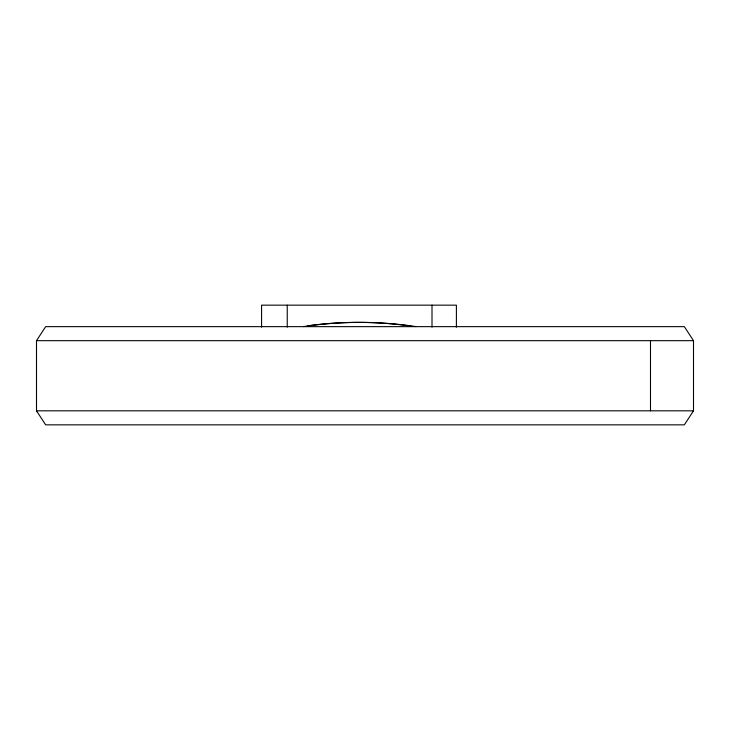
<?xml version="1.0" encoding="UTF-8"?>
<svg xmlns="http://www.w3.org/2000/svg" width="730" height="730" viewBox="0 0 730 730"><rect width="100%" height="100%" fill="white"/><g stroke="black" fill="none" stroke-linecap="round" stroke-linejoin="round"><path stroke-width="1.09" d="M36.5 340.673L45.652 326.648L684.357 326.648L693.5 340.673L693.5 410.817L684.357 424.842L45.652 424.842L36.5 410.817L36.5 340.673L693.5 340.673M36.5 410.817L693.5 410.817M650.494 340.673L650.494 410.817M456.396 327.177L456.396 305.158L261.577 305.158L261.577 327.177M432.005 305.158L432.005 327.177M287.246 305.158L287.246 327.177M307.741 325.799A377.593 377.264 90 0 1 411.136 326.1M303.552 326.575A377.593 377.264 -90 0 1 415.689 326.575"/></g></svg>
